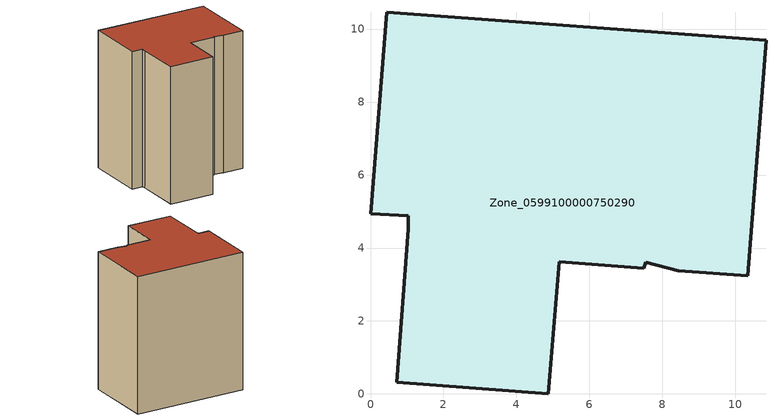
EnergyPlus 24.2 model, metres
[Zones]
Zone_0599100000750290
 floor ground (C_G): 7.54,3.6 7.49,3.45 5.17,3.62 4.87,0 0.72,0.32 1.04,4.52 1.04,4.88 0,4.94 0.45,10.47 10.84,9.69 10.34,3.24 8.44,3.38 z2.71
 wall outside (C_F): 0.45,10.47 0,4.94 1.04,4.88 1.04,4.52 0.72,0.32 4.87,0 5.17,3.62 7.49,3.45 7.54,3.6 8.44,3.38 10.34,3.24 10.84,9.69 0.45,10.47 z2.71:15.28
 roof outside (C_R): 7.49,3.45 7.54,3.6 8.44,3.38 10.34,3.24 10.84,9.69 0.45,10.47 0,4.94 1.04,4.88 1.04,4.52 0.72,0.32 4.87,0 5.17,3.62 z15.28
[BUILDING]
Pand.0599100000750290: North Axis=0; Terrain=City; Loads Convergence Tolerance Value=0.04; Temperature Convergence Tolerance Value=0.4; Solar Distribution=FullExterior; Maximum Number of Warmup Days=25; Minimum Number of Warmup Days=1
[Site:Location]
Rotterdam.The.Hague.AP_ZH_NLD Design_Conditions: Latitude=51.96; Longitude=4.45; Time Zone=1; Elevation=-4.5
[SITE:GROUNDTEMPERATURE:BUILDINGSURFACE]
18, 18, 18, 18, 18, 18, 18, 18, 18, 18, 18, 18
[MATERIAL] Thermal Absorptance=0.9; Solar Absorptance=0.7; Visible Absorptance=0.7
Name | Roughness | Thickness | Conductivity | Density | Specific Heat
G.TI.1992-2005 | MediumSmooth | 0.15 | 0.06 | 540 | 1210
F.TI.1992-2005 | Rough | 0.3 | 0.12 | 1920 | 840
R.TI.1992-2005 | MediumRough | 0.2 | 0.08 | 1500 | 1000
[CONSTRUCTION]
C_G: G.TI.1992-2005
C_F: F.TI.1992-2005
C_R: R.TI.1992-2005
[ZONE]
Zone_0599100000750290: Type=1; Multiplier=1; Ceiling Height=Autocalculate; Volume=Autocalculate; Floor Area=autocalculate; Part of Total Floor Area=Yes
[ZONEINFILTRATION:DESIGNFLOWRATE]
Infil_Zone_0599100000750290: Zone or ZoneList or Space or SpaceList=Zone_0599100000750290; Schedule=AlwaysOn; Design Flow Rate Calculation Method=Flow/Area; Flow Rate per Floor Area=0.0015; Constant Term Coefficient=1; Temperature Term Coefficient=0; Velocity Term Coefficient=0; Velocity Squared Term Coefficient=0
[HVACTEMPLATE:ZONE:IDEALLOADSAIRSYSTEM]
Zone_0599100000750290: Maximum Heating Supply Air Temperature=50; Minimum Cooling Supply Air Temperature=13; Maximum Heating Supply Air Humidity Ratio=0.0156; Minimum Cooling Supply Air Humidity Ratio=0.0077; Heating Limit=NoLimit; Cooling Limit=NoLimit; Dehumidification Control Type=ConstantSensibleHeatRatio; Cooling Sensible Heat Ratio=0.7; Dehumidification Setpoint=60; Humidification Control Type=None; Humidification Setpoint=30; Outdoor Air Method=None; Outdoor Air Flow Rate per Person=0.00944; Outdoor Air Flow Rate per Zone Floor Area=0; Outdoor Air Flow Rate per Zone=0; Demand Controlled Ventilation Type=None; Outdoor Air Economizer Type=NoEconomizer; Heat Recovery Type=None; Sensible Heat Recovery Effectiveness=0.7; Latent Heat Recovery Effectiveness=0.65
[ZONECONTROL:THERMOSTAT]
ThermostatControl_Zone_0599100000750290: Zone or ZoneList=Zone_0599100000750290; Control Type Schedule=DualSetpointControlType; Control 1=Thermostat_Zone_0599100000750290; Temperature Difference Between Cutout And Setpoint=0
[THERMOSTATSETPOINT:DUALSETPOINT]
Thermostat_Zone_0599100000750290: Heating Setpoint Temperature Schedule=HeatingSetpoint_Zone_0599100000750290; Cooling Setpoint Temperature Schedule=CoolingSetpoint_Zone_0599100000750290
[SCHEDULE:COMPACT]
HeatingSetpoint_Zone_0599100000750290: Through: 12/31, For: AllDays, Until: 24:00, 21
CoolingSetpoint_Zone_0599100000750290: Through: 12/31, For: AllDays, Until: 24:00, 24
DualSetpointControlType: Through: 12/31, For: AllDays, Until: 24:00, 4
AlwaysOn: Through: 12/31, For: AllDays, Until: 24:00, 1
